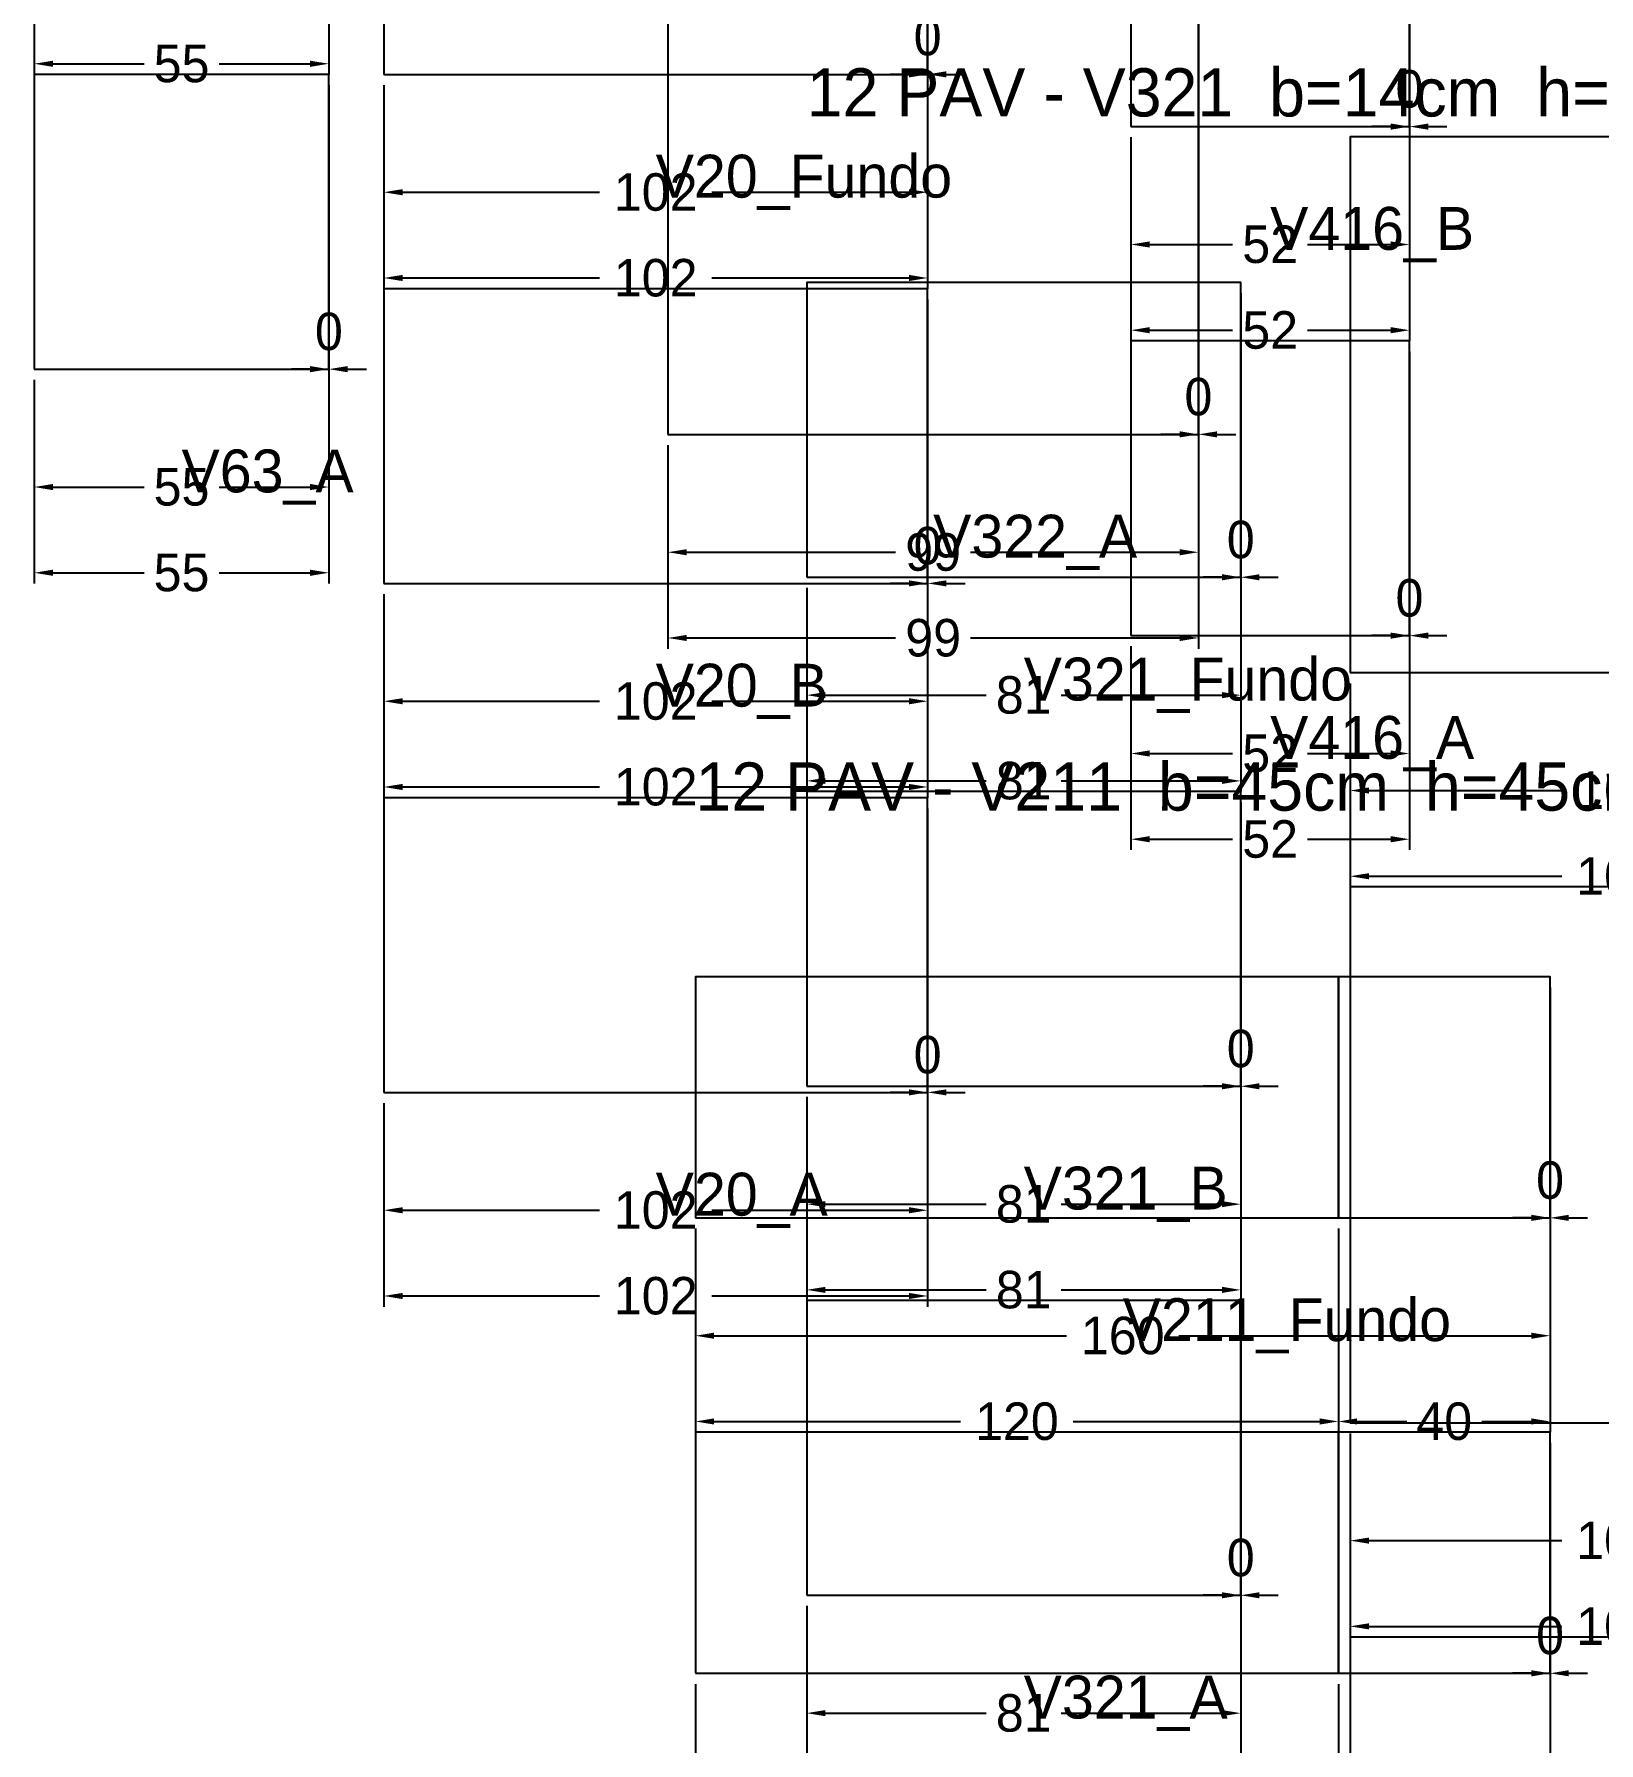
# Model space of a CAD drawing. Header units: metres. Extents: x 946 to 6411, y 1397 to 3666.
# Drawn here: x 3599.6 to 3891.6, y 1835.1 to 2154 of the extents above; entities that cross this region are included whole.
import ezdxf

# ---------------------------------------------------------------- set-up
doc = ezdxf.new("R2010")
doc.units = ezdxf.units.M
doc.layers.add('COTA', color=3, linetype='Continuous')
doc.dimstyles.new('COTA_VIG', dxfattribs={"dimtxt": 7, "dimasz": 3.5, "dimexe": 2, "dimexo": 2, "dimgap": 1.5, "dimtad": 1, "dimdec": 1, "dimcen": 2.5, "dimclrd": 3, "dimclre": 3, "dimclrt": 3, "dimazin": 3, "dimtfac": 1, "dimtmove": 0, "dimatfit": 3})

# ---------------------------------------------------------------- blocks, each defined once
blk = doc.blocks.new('_CLOSEDFILLED')
at = {"color": 0, "linetype": 'BYBLOCK'}
blk.add_solid([(-1, 0.164), (0, 0), (-1, -0.164)], dxfattribs=at)
blk = doc.blocks.new('*D223')
at = {"color": 3}
for p, q in [((3664.85, 1954.54), (3664.85, 1932.54)), ((3766.35, 1954.54), (3766.35, 1932.54)), ((3668.35, 1934.54), (3705.1, 1934.54)), ((3726.1, 1934.54), (3762.85, 1934.54))]:
    blk.add_line(p, q, dxfattribs=at)
at = {"layer": 'Defpoints'}
for p in [(3664.85, 1956.54), (3766.35, 1956.54), (3664.85, 1934.54)]:
    blk.add_point(p, dxfattribs=at)
at = {"layer": 'COTA', "color": 3, "xscale": 3.5, "yscale": 3.5, "rotation": 180}
blk.add_blockref('_CLOSEDFILLED', (3664.85, 1934.54), dxfattribs=at)
at = {"layer": 'COTA', "color": 3, "xscale": 3.5, "yscale": 3.5}
blk.add_blockref('_CLOSEDFILLED', (3766.35, 1934.54), dxfattribs=at)
at = {"layer": 'COTA', "color": 3, "insert": (3715.6, 1934.54), "char_height": 7, "attachment_point": 5}
blk.add_mtext('102', dxfattribs=at)
blk = doc.blocks.new('*D224')
at = {"color": 3}
for p, q in [((3664.85, 1954.54), (3664.85, 1916.54)), ((3766.35, 1954.54), (3766.35, 1916.54)), ((3668.35, 1918.54), (3705.1, 1918.54)), ((3726.1, 1918.54), (3762.85, 1918.54))]:
    blk.add_line(p, q, dxfattribs=at)
at = {"layer": 'Defpoints'}
for p in [(3664.85, 1956.54), (3766.35, 1956.54), (3664.85, 1918.54)]:
    blk.add_point(p, dxfattribs=at)
at = {"layer": 'COTA', "color": 3, "xscale": 3.5, "yscale": 3.5, "rotation": 180}
blk.add_blockref('_CLOSEDFILLED', (3664.85, 1918.54), dxfattribs=at)
at = {"layer": 'COTA', "color": 3, "xscale": 3.5, "yscale": 3.5}
blk.add_blockref('_CLOSEDFILLED', (3766.35, 1918.54), dxfattribs=at)
at = {"layer": 'COTA', "color": 3, "insert": (3715.6, 1918.54), "char_height": 7, "attachment_point": 5}
blk.add_mtext('102', dxfattribs=at)
blk = doc.blocks.new('*D226')
at = {"color": 3}
for p, q in [((3664.85, 2049.54), (3664.85, 2027.54)), ((3766.35, 2049.54), (3766.35, 2027.54)), ((3668.35, 2029.54), (3705.1, 2029.54)), ((3726.1, 2029.54), (3762.85, 2029.54))]:
    blk.add_line(p, q, dxfattribs=at)
at = {"layer": 'Defpoints'}
for p in [(3664.85, 2051.54), (3766.35, 2051.54), (3664.85, 2029.54)]:
    blk.add_point(p, dxfattribs=at)
at = {"layer": 'COTA', "color": 3, "xscale": 3.5, "yscale": 3.5, "rotation": 180}
blk.add_blockref('_CLOSEDFILLED', (3664.85, 2029.54), dxfattribs=at)
at = {"layer": 'COTA', "color": 3, "xscale": 3.5, "yscale": 3.5}
blk.add_blockref('_CLOSEDFILLED', (3766.35, 2029.54), dxfattribs=at)
at = {"layer": 'COTA', "color": 3, "insert": (3715.6, 2029.54), "char_height": 7, "attachment_point": 5}
blk.add_mtext('102', dxfattribs=at)
blk = doc.blocks.new('*D227')
at = {"color": 3}
for p, q in [((3664.85, 2049.54), (3664.85, 2011.54)), ((3766.35, 2049.54), (3766.35, 2011.54)), ((3668.35, 2013.54), (3705.1, 2013.54)), ((3726.1, 2013.54), (3762.85, 2013.54))]:
    blk.add_line(p, q, dxfattribs=at)
at = {"layer": 'Defpoints'}
for p in [(3664.85, 2051.54), (3766.35, 2051.54), (3664.85, 2013.54)]:
    blk.add_point(p, dxfattribs=at)
at = {"layer": 'COTA', "color": 3, "xscale": 3.5, "yscale": 3.5, "rotation": 180}
blk.add_blockref('_CLOSEDFILLED', (3664.85, 2013.54), dxfattribs=at)
at = {"layer": 'COTA', "color": 3, "xscale": 3.5, "yscale": 3.5}
blk.add_blockref('_CLOSEDFILLED', (3766.35, 2013.54), dxfattribs=at)
at = {"layer": 'COTA', "color": 3, "insert": (3715.6, 2013.54), "char_height": 7, "attachment_point": 5}
blk.add_mtext('102', dxfattribs=at)
blk = doc.blocks.new('*D229')
at = {"color": 3}
for p, q in [((3664.85, 2144.54), (3664.85, 2122.54)), ((3766.35, 2144.54), (3766.35, 2122.54)), ((3668.35, 2124.54), (3705.1, 2124.54)), ((3726.1, 2124.54), (3762.85, 2124.54))]:
    blk.add_line(p, q, dxfattribs=at)
at = {"layer": 'Defpoints'}
for p in [(3664.85, 2146.54), (3766.35, 2146.54), (3664.85, 2124.54)]:
    blk.add_point(p, dxfattribs=at)
at = {"layer": 'COTA', "color": 3, "xscale": 3.5, "yscale": 3.5, "rotation": 180}
blk.add_blockref('_CLOSEDFILLED', (3664.85, 2124.54), dxfattribs=at)
at = {"layer": 'COTA', "color": 3, "xscale": 3.5, "yscale": 3.5}
blk.add_blockref('_CLOSEDFILLED', (3766.35, 2124.54), dxfattribs=at)
at = {"layer": 'COTA', "color": 3, "insert": (3715.6, 2124.54), "char_height": 7, "attachment_point": 5}
blk.add_mtext('102', dxfattribs=at)
blk = doc.blocks.new('*D230')
at = {"color": 3}
for p, q in [((3664.85, 2144.54), (3664.85, 2106.54)), ((3766.35, 2144.54), (3766.35, 2106.54)), ((3668.35, 2108.54), (3705.1, 2108.54)), ((3726.1, 2108.54), (3762.85, 2108.54))]:
    blk.add_line(p, q, dxfattribs=at)
at = {"layer": 'Defpoints'}
for p in [(3664.85, 2146.54), (3766.35, 2146.54), (3664.85, 2108.54)]:
    blk.add_point(p, dxfattribs=at)
at = {"layer": 'COTA', "color": 3, "xscale": 3.5, "yscale": 3.5, "rotation": 180}
blk.add_blockref('_CLOSEDFILLED', (3664.85, 2108.54), dxfattribs=at)
at = {"layer": 'COTA', "color": 3, "xscale": 3.5, "yscale": 3.5}
blk.add_blockref('_CLOSEDFILLED', (3766.35, 2108.54), dxfattribs=at)
at = {"layer": 'COTA', "color": 3, "insert": (3715.6, 2108.54), "char_height": 7, "attachment_point": 5}
blk.add_mtext('102', dxfattribs=at)
blk = doc.blocks.new('*D535')
at = {"color": 3}
for p, q in [((3599.61, 2089.52), (3599.61, 2067.52)), ((3654.61, 2089.52), (3654.61, 2067.52)), ((3603.11, 2069.52), (3620.11, 2069.52)), ((3634.11, 2069.52), (3651.11, 2069.52))]:
    blk.add_line(p, q, dxfattribs=at)
at = {"layer": 'Defpoints'}
for p in [(3599.61, 2091.52), (3654.61, 2091.52), (3599.61, 2069.52)]:
    blk.add_point(p, dxfattribs=at)
at = {"layer": 'COTA', "color": 3, "xscale": 3.5, "yscale": 3.5, "rotation": 180}
blk.add_blockref('_CLOSEDFILLED', (3599.61, 2069.52), dxfattribs=at)
at = {"layer": 'COTA', "color": 3, "xscale": 3.5, "yscale": 3.5}
blk.add_blockref('_CLOSEDFILLED', (3654.61, 2069.52), dxfattribs=at)
at = {"layer": 'COTA', "color": 3, "insert": (3627.11, 2069.52), "char_height": 7, "attachment_point": 5}
blk.add_mtext('55', dxfattribs=at)
blk = doc.blocks.new('*D536')
at = {"color": 3}
for p, q in [((3599.61, 2089.52), (3599.61, 2051.52)), ((3654.61, 2089.52), (3654.61, 2051.52)), ((3603.11, 2053.52), (3620.11, 2053.52)), ((3634.11, 2053.52), (3651.11, 2053.52))]:
    blk.add_line(p, q, dxfattribs=at)
at = {"layer": 'Defpoints'}
for p in [(3599.61, 2091.52), (3654.61, 2091.52), (3599.61, 2053.52)]:
    blk.add_point(p, dxfattribs=at)
at = {"layer": 'COTA', "color": 3, "xscale": 3.5, "yscale": 3.5, "rotation": 180}
blk.add_blockref('_CLOSEDFILLED', (3599.61, 2053.52), dxfattribs=at)
at = {"layer": 'COTA', "color": 3, "xscale": 3.5, "yscale": 3.5}
blk.add_blockref('_CLOSEDFILLED', (3654.61, 2053.52), dxfattribs=at)
at = {"layer": 'COTA', "color": 3, "insert": (3627.11, 2053.52), "char_height": 7, "attachment_point": 5}
blk.add_mtext('55', dxfattribs=at)
blk = doc.blocks.new('*D539')
at = {"color": 3}
for p, q in [((3599.61, 2184.52), (3599.61, 2146.52)), ((3654.61, 2184.52), (3654.61, 2146.52)), ((3603.11, 2148.52), (3620.11, 2148.52)), ((3634.11, 2148.52), (3651.11, 2148.52))]:
    blk.add_line(p, q, dxfattribs=at)
at = {"layer": 'Defpoints'}
for p in [(3599.61, 2186.52), (3654.61, 2186.52), (3599.61, 2148.52)]:
    blk.add_point(p, dxfattribs=at)
at = {"layer": 'COTA', "color": 3, "xscale": 3.5, "yscale": 3.5, "rotation": 180}
blk.add_blockref('_CLOSEDFILLED', (3599.61, 2148.52), dxfattribs=at)
at = {"layer": 'COTA', "color": 3, "xscale": 3.5, "yscale": 3.5}
blk.add_blockref('_CLOSEDFILLED', (3654.61, 2148.52), dxfattribs=at)
at = {"layer": 'COTA', "color": 3, "insert": (3627.11, 2148.52), "char_height": 7, "attachment_point": 5}
blk.add_mtext('55', dxfattribs=at)
blk = doc.blocks.new('*D917')
at = {"color": 3}
for p, q in [((3723.01, 1846.12), (3723.01, 1824.12)), ((3882.51, 1846.12), (3882.51, 1824.12)), ((3726.51, 1826.12), (3792.26, 1826.12)), ((3813.26, 1826.12), (3879.01, 1826.12))]:
    blk.add_line(p, q, dxfattribs=at)
at = {"layer": 'Defpoints'}
for p in [(3723.01, 1848.12), (3882.51, 1848.12), (3723.01, 1826.12)]:
    blk.add_point(p, dxfattribs=at)
at = {"layer": 'COTA', "color": 3, "xscale": 3.5, "yscale": 3.5, "rotation": 180}
blk.add_blockref('_CLOSEDFILLED', (3723.01, 1826.12), dxfattribs=at)
at = {"layer": 'COTA', "color": 3, "xscale": 3.5, "yscale": 3.5}
blk.add_blockref('_CLOSEDFILLED', (3882.51, 1826.12), dxfattribs=at)
at = {"layer": 'COTA', "color": 3, "insert": (3802.76, 1826.12), "char_height": 7, "attachment_point": 5}
blk.add_mtext('160', dxfattribs=at)
blk = doc.blocks.new('*D918')
at = {"color": 3}
for p, q in [((3723.01, 1846.12), (3723.01, 1808.12)), ((3843.01, 1846.12), (3843.01, 1808.12)), ((3726.51, 1810.12), (3772.51, 1810.12)), ((3793.51, 1810.12), (3839.51, 1810.12))]:
    blk.add_line(p, q, dxfattribs=at)
at = {"layer": 'Defpoints'}
for p in [(3723.01, 1848.12), (3843.01, 1848.12), (3723.01, 1810.12)]:
    blk.add_point(p, dxfattribs=at)
at = {"layer": 'COTA', "color": 3, "xscale": 3.5, "yscale": 3.5, "rotation": 180}
blk.add_blockref('_CLOSEDFILLED', (3723.01, 1810.12), dxfattribs=at)
at = {"layer": 'COTA', "color": 3, "xscale": 3.5, "yscale": 3.5}
blk.add_blockref('_CLOSEDFILLED', (3843.01, 1810.12), dxfattribs=at)
at = {"layer": 'COTA', "color": 3, "insert": (3783.01, 1810.12), "char_height": 7, "attachment_point": 5}
blk.add_mtext('120', dxfattribs=at)
blk = doc.blocks.new('*D919')
at = {"color": 3}
for p, q in [((3843.01, 1846.12), (3843.01, 1808.12)), ((3882.51, 1846.12), (3882.51, 1808.12)), ((3846.51, 1810.12), (3855.76, 1810.12)), ((3869.76, 1810.12), (3879.01, 1810.12))]:
    blk.add_line(p, q, dxfattribs=at)
at = {"layer": 'Defpoints'}
for p in [(3843.01, 1848.12), (3882.51, 1848.12), (3843.01, 1810.12)]:
    blk.add_point(p, dxfattribs=at)
at = {"layer": 'COTA', "color": 3, "xscale": 3.5, "yscale": 3.5, "rotation": 180}
blk.add_blockref('_CLOSEDFILLED', (3843.01, 1810.12), dxfattribs=at)
at = {"layer": 'COTA', "color": 3, "xscale": 3.5, "yscale": 3.5}
blk.add_blockref('_CLOSEDFILLED', (3882.51, 1810.12), dxfattribs=at)
at = {"layer": 'COTA', "color": 3, "insert": (3862.76, 1810.12), "char_height": 7, "attachment_point": 5}
blk.add_mtext('40', dxfattribs=at)
blk = doc.blocks.new('*D921')
at = {"color": 3}
for p, q in [((3723.01, 1931.12), (3723.01, 1909.12)), ((3882.51, 1931.12), (3882.51, 1909.12)), ((3726.51, 1911.12), (3792.26, 1911.12)), ((3813.26, 1911.12), (3879.01, 1911.12))]:
    blk.add_line(p, q, dxfattribs=at)
at = {"layer": 'Defpoints'}
for p in [(3723.01, 1933.12), (3882.51, 1933.12), (3723.01, 1911.12)]:
    blk.add_point(p, dxfattribs=at)
at = {"layer": 'COTA', "color": 3, "xscale": 3.5, "yscale": 3.5, "rotation": 180}
blk.add_blockref('_CLOSEDFILLED', (3723.01, 1911.12), dxfattribs=at)
at = {"layer": 'COTA', "color": 3, "xscale": 3.5, "yscale": 3.5}
blk.add_blockref('_CLOSEDFILLED', (3882.51, 1911.12), dxfattribs=at)
at = {"layer": 'COTA', "color": 3, "insert": (3802.76, 1911.12), "char_height": 7, "attachment_point": 5}
blk.add_mtext('160', dxfattribs=at)
blk = doc.blocks.new('*D922')
at = {"color": 3}
for p, q in [((3723.01, 1931.12), (3723.01, 1893.12)), ((3843.01, 1931.12), (3843.01, 1893.12)), ((3726.51, 1895.12), (3772.51, 1895.12)), ((3793.51, 1895.12), (3839.51, 1895.12))]:
    blk.add_line(p, q, dxfattribs=at)
at = {"layer": 'Defpoints'}
for p in [(3723.01, 1933.12), (3843.01, 1933.12), (3723.01, 1895.12)]:
    blk.add_point(p, dxfattribs=at)
at = {"layer": 'COTA', "color": 3, "xscale": 3.5, "yscale": 3.5, "rotation": 180}
blk.add_blockref('_CLOSEDFILLED', (3723.01, 1895.12), dxfattribs=at)
at = {"layer": 'COTA', "color": 3, "xscale": 3.5, "yscale": 3.5}
blk.add_blockref('_CLOSEDFILLED', (3843.01, 1895.12), dxfattribs=at)
at = {"layer": 'COTA', "color": 3, "insert": (3783.01, 1895.12), "char_height": 7, "attachment_point": 5}
blk.add_mtext('120', dxfattribs=at)
blk = doc.blocks.new('*D923')
at = {"color": 3}
for p, q in [((3843.01, 1931.12), (3843.01, 1893.12)), ((3882.51, 1931.12), (3882.51, 1893.12)), ((3846.51, 1895.12), (3855.76, 1895.12)), ((3869.76, 1895.12), (3879.01, 1895.12))]:
    blk.add_line(p, q, dxfattribs=at)
at = {"layer": 'Defpoints'}
for p in [(3843.01, 1933.12), (3882.51, 1933.12), (3843.01, 1895.12)]:
    blk.add_point(p, dxfattribs=at)
at = {"layer": 'COTA', "color": 3, "xscale": 3.5, "yscale": 3.5, "rotation": 180}
blk.add_blockref('_CLOSEDFILLED', (3843.01, 1895.12), dxfattribs=at)
at = {"layer": 'COTA', "color": 3, "xscale": 3.5, "yscale": 3.5}
blk.add_blockref('_CLOSEDFILLED', (3882.51, 1895.12), dxfattribs=at)
at = {"layer": 'COTA', "color": 3, "insert": (3862.76, 1895.12), "char_height": 7, "attachment_point": 5}
blk.add_mtext('40', dxfattribs=at)
blk = doc.blocks.new('*D1423')
at = {"color": 3}
for p, q in [((3845.2, 1892.88), (3845.2, 1870.88)), ((3945.2, 1892.88), (3945.2, 1870.88)), ((3848.7, 1872.88), (3884.7, 1872.88)), ((3905.7, 1872.88), (3941.7, 1872.88))]:
    blk.add_line(p, q, dxfattribs=at)
at = {"layer": 'Defpoints'}
for p in [(3845.2, 1894.88), (3945.2, 1894.88), (3845.2, 1872.88)]:
    blk.add_point(p, dxfattribs=at)
at = {"layer": 'COTA', "color": 3, "xscale": 3.5, "yscale": 3.5, "rotation": 180}
blk.add_blockref('_CLOSEDFILLED', (3845.2, 1872.88), dxfattribs=at)
at = {"layer": 'COTA', "color": 3, "xscale": 3.5, "yscale": 3.5}
blk.add_blockref('_CLOSEDFILLED', (3945.2, 1872.88), dxfattribs=at)
at = {"layer": 'COTA', "color": 3, "insert": (3895.2, 1872.88), "char_height": 7, "attachment_point": 5}
blk.add_mtext('100', dxfattribs=at)
blk = doc.blocks.new('*D1424')
at = {"color": 3}
for p, q in [((3845.2, 1892.88), (3845.2, 1854.88)), ((3945.2, 1892.88), (3945.2, 1854.88)), ((3848.7, 1856.88), (3884.7, 1856.88)), ((3905.7, 1856.88), (3941.7, 1856.88))]:
    blk.add_line(p, q, dxfattribs=at)
at = {"layer": 'Defpoints'}
for p in [(3845.2, 1894.88), (3945.2, 1894.88), (3845.2, 1856.88)]:
    blk.add_point(p, dxfattribs=at)
at = {"layer": 'COTA', "color": 3, "xscale": 3.5, "yscale": 3.5, "rotation": 180}
blk.add_blockref('_CLOSEDFILLED', (3845.2, 1856.88), dxfattribs=at)
at = {"layer": 'COTA', "color": 3, "xscale": 3.5, "yscale": 3.5}
blk.add_blockref('_CLOSEDFILLED', (3945.2, 1856.88), dxfattribs=at)
at = {"layer": 'COTA', "color": 3, "insert": (3895.2, 1856.88), "char_height": 7, "attachment_point": 5}
blk.add_mtext('100', dxfattribs=at)
blk = doc.blocks.new('*D1426')
at = {"color": 3}
for p, q in [((3845.2, 2032.88), (3845.2, 2010.88)), ((3945.2, 2032.88), (3945.2, 2010.88)), ((3848.7, 2012.88), (3884.7, 2012.88)), ((3905.7, 2012.88), (3941.7, 2012.88))]:
    blk.add_line(p, q, dxfattribs=at)
at = {"layer": 'Defpoints'}
for p in [(3845.2, 2034.88), (3945.2, 2034.88), (3845.2, 2012.88)]:
    blk.add_point(p, dxfattribs=at)
at = {"layer": 'COTA', "color": 3, "xscale": 3.5, "yscale": 3.5, "rotation": 180}
blk.add_blockref('_CLOSEDFILLED', (3845.2, 2012.88), dxfattribs=at)
at = {"layer": 'COTA', "color": 3, "xscale": 3.5, "yscale": 3.5}
blk.add_blockref('_CLOSEDFILLED', (3945.2, 2012.88), dxfattribs=at)
at = {"layer": 'COTA', "color": 3, "insert": (3895.2, 2012.88), "char_height": 7, "attachment_point": 5}
blk.add_mtext('100', dxfattribs=at)
blk = doc.blocks.new('*D1427')
at = {"color": 3}
for p, q in [((3845.2, 2032.88), (3845.2, 1994.88)), ((3945.2, 2032.88), (3945.2, 1994.88)), ((3848.7, 1996.88), (3884.7, 1996.88)), ((3905.7, 1996.88), (3941.7, 1996.88))]:
    blk.add_line(p, q, dxfattribs=at)
at = {"layer": 'Defpoints'}
for p in [(3845.2, 2034.88), (3945.2, 2034.88), (3845.2, 1996.88)]:
    blk.add_point(p, dxfattribs=at)
at = {"layer": 'COTA', "color": 3, "xscale": 3.5, "yscale": 3.5, "rotation": 180}
blk.add_blockref('_CLOSEDFILLED', (3845.2, 1996.88), dxfattribs=at)
at = {"layer": 'COTA', "color": 3, "xscale": 3.5, "yscale": 3.5}
blk.add_blockref('_CLOSEDFILLED', (3945.2, 1996.88), dxfattribs=at)
at = {"layer": 'COTA', "color": 3, "insert": (3895.2, 1996.88), "char_height": 7, "attachment_point": 5}
blk.add_mtext('100', dxfattribs=at)
blk = doc.blocks.new('*D1558')
at = {"color": 3}
for p, q in [((3743.78, 1860.68), (3743.78, 1838.68)), ((3824.78, 1860.68), (3824.78, 1838.68)), ((3747.28, 1840.68), (3777.28, 1840.68)), ((3791.28, 1840.68), (3821.28, 1840.68))]:
    blk.add_line(p, q, dxfattribs=at)
at = {"layer": 'Defpoints'}
for p in [(3743.78, 1862.68), (3824.78, 1862.68), (3743.78, 1840.68)]:
    blk.add_point(p, dxfattribs=at)
at = {"layer": 'COTA', "color": 3, "xscale": 3.5, "yscale": 3.5, "rotation": 180}
blk.add_blockref('_CLOSEDFILLED', (3743.78, 1840.68), dxfattribs=at)
at = {"layer": 'COTA', "color": 3, "xscale": 3.5, "yscale": 3.5}
blk.add_blockref('_CLOSEDFILLED', (3824.78, 1840.68), dxfattribs=at)
at = {"layer": 'COTA', "color": 3, "insert": (3784.28, 1840.68), "char_height": 7, "attachment_point": 5}
blk.add_mtext('81', dxfattribs=at)
blk = doc.blocks.new('*D1559')
at = {"color": 3}
for p, q in [((3743.78, 1860.68), (3743.78, 1822.68)), ((3824.78, 1860.68), (3824.78, 1822.68)), ((3747.28, 1824.68), (3777.28, 1824.68)), ((3791.28, 1824.68), (3821.28, 1824.68))]:
    blk.add_line(p, q, dxfattribs=at)
at = {"layer": 'Defpoints'}
for p in [(3743.78, 1862.68), (3824.78, 1862.68), (3743.78, 1824.68)]:
    blk.add_point(p, dxfattribs=at)
at = {"layer": 'COTA', "color": 3, "xscale": 3.5, "yscale": 3.5, "rotation": 180}
blk.add_blockref('_CLOSEDFILLED', (3743.78, 1824.68), dxfattribs=at)
at = {"layer": 'COTA', "color": 3, "xscale": 3.5, "yscale": 3.5}
blk.add_blockref('_CLOSEDFILLED', (3824.78, 1824.68), dxfattribs=at)
at = {"layer": 'COTA', "color": 3, "insert": (3784.28, 1824.68), "char_height": 7, "attachment_point": 5}
blk.add_mtext('81', dxfattribs=at)
blk = doc.blocks.new('*D1561')
at = {"color": 3}
for p, q in [((3743.78, 1955.68), (3743.78, 1933.68)), ((3824.78, 1955.68), (3824.78, 1933.68)), ((3747.28, 1935.68), (3777.28, 1935.68)), ((3791.28, 1935.68), (3821.28, 1935.68))]:
    blk.add_line(p, q, dxfattribs=at)
at = {"layer": 'Defpoints'}
for p in [(3743.78, 1957.68), (3824.78, 1957.68), (3743.78, 1935.68)]:
    blk.add_point(p, dxfattribs=at)
at = {"layer": 'COTA', "color": 3, "xscale": 3.5, "yscale": 3.5, "rotation": 180}
blk.add_blockref('_CLOSEDFILLED', (3743.78, 1935.68), dxfattribs=at)
at = {"layer": 'COTA', "color": 3, "xscale": 3.5, "yscale": 3.5}
blk.add_blockref('_CLOSEDFILLED', (3824.78, 1935.68), dxfattribs=at)
at = {"layer": 'COTA', "color": 3, "insert": (3784.28, 1935.68), "char_height": 7, "attachment_point": 5}
blk.add_mtext('81', dxfattribs=at)
blk = doc.blocks.new('*D1562')
at = {"color": 3}
for p, q in [((3743.78, 1955.68), (3743.78, 1917.68)), ((3824.78, 1955.68), (3824.78, 1917.68)), ((3747.28, 1919.68), (3777.28, 1919.68)), ((3791.28, 1919.68), (3821.28, 1919.68))]:
    blk.add_line(p, q, dxfattribs=at)
at = {"layer": 'Defpoints'}
for p in [(3743.78, 1957.68), (3824.78, 1957.68), (3743.78, 1919.68)]:
    blk.add_point(p, dxfattribs=at)
at = {"layer": 'COTA', "color": 3, "xscale": 3.5, "yscale": 3.5, "rotation": 180}
blk.add_blockref('_CLOSEDFILLED', (3743.78, 1919.68), dxfattribs=at)
at = {"layer": 'COTA', "color": 3, "xscale": 3.5, "yscale": 3.5}
blk.add_blockref('_CLOSEDFILLED', (3824.78, 1919.68), dxfattribs=at)
at = {"layer": 'COTA', "color": 3, "insert": (3784.28, 1919.68), "char_height": 7, "attachment_point": 5}
blk.add_mtext('81', dxfattribs=at)
blk = doc.blocks.new('*D1564')
at = {"color": 3}
for p, q in [((3743.78, 2050.68), (3743.78, 2028.68)), ((3824.78, 2050.68), (3824.78, 2028.68)), ((3747.28, 2030.68), (3777.28, 2030.68)), ((3791.28, 2030.68), (3821.28, 2030.68))]:
    blk.add_line(p, q, dxfattribs=at)
at = {"layer": 'Defpoints'}
for p in [(3743.78, 2052.68), (3824.78, 2052.68), (3743.78, 2030.68)]:
    blk.add_point(p, dxfattribs=at)
at = {"layer": 'COTA', "color": 3, "xscale": 3.5, "yscale": 3.5, "rotation": 180}
blk.add_blockref('_CLOSEDFILLED', (3743.78, 2030.68), dxfattribs=at)
at = {"layer": 'COTA', "color": 3, "xscale": 3.5, "yscale": 3.5}
blk.add_blockref('_CLOSEDFILLED', (3824.78, 2030.68), dxfattribs=at)
at = {"layer": 'COTA', "color": 3, "insert": (3784.28, 2030.68), "char_height": 7, "attachment_point": 5}
blk.add_mtext('81', dxfattribs=at)
blk = doc.blocks.new('*D1565')
at = {"color": 3}
for p, q in [((3743.78, 2050.68), (3743.78, 2012.68)), ((3824.78, 2050.68), (3824.78, 2012.68)), ((3747.28, 2014.68), (3777.28, 2014.68)), ((3791.28, 2014.68), (3821.28, 2014.68))]:
    blk.add_line(p, q, dxfattribs=at)
at = {"layer": 'Defpoints'}
for p in [(3743.78, 2052.68), (3824.78, 2052.68), (3743.78, 2014.68)]:
    blk.add_point(p, dxfattribs=at)
at = {"layer": 'COTA', "color": 3, "xscale": 3.5, "yscale": 3.5, "rotation": 180}
blk.add_blockref('_CLOSEDFILLED', (3743.78, 2014.68), dxfattribs=at)
at = {"layer": 'COTA', "color": 3, "xscale": 3.5, "yscale": 3.5}
blk.add_blockref('_CLOSEDFILLED', (3824.78, 2014.68), dxfattribs=at)
at = {"layer": 'COTA', "color": 3, "insert": (3784.28, 2014.68), "char_height": 7, "attachment_point": 5}
blk.add_mtext('81', dxfattribs=at)
blk = doc.blocks.new('*D1567')
at = {"color": 3}
for p, q in [((3717.88, 2077.35), (3717.88, 2055.35)), ((3816.88, 2077.35), (3816.88, 2055.35)), ((3721.38, 2057.35), (3760.38, 2057.35)), ((3774.38, 2057.35), (3813.38, 2057.35))]:
    blk.add_line(p, q, dxfattribs=at)
at = {"layer": 'Defpoints'}
for p in [(3717.88, 2079.35), (3816.88, 2079.35), (3717.88, 2057.35)]:
    blk.add_point(p, dxfattribs=at)
at = {"layer": 'COTA', "color": 3, "xscale": 3.5, "yscale": 3.5, "rotation": 180}
blk.add_blockref('_CLOSEDFILLED', (3717.88, 2057.35), dxfattribs=at)
at = {"layer": 'COTA', "color": 3, "xscale": 3.5, "yscale": 3.5}
blk.add_blockref('_CLOSEDFILLED', (3816.88, 2057.35), dxfattribs=at)
at = {"layer": 'COTA', "color": 3, "insert": (3767.38, 2057.35), "char_height": 7, "attachment_point": 5}
blk.add_mtext('99', dxfattribs=at)
blk = doc.blocks.new('*D1568')
at = {"color": 3}
for p, q in [((3717.88, 2077.35), (3717.88, 2039.35)), ((3816.88, 2077.35), (3816.88, 2039.35)), ((3721.38, 2041.35), (3760.38, 2041.35)), ((3774.38, 2041.35), (3813.38, 2041.35))]:
    blk.add_line(p, q, dxfattribs=at)
at = {"layer": 'Defpoints'}
for p in [(3717.88, 2079.35), (3816.88, 2079.35), (3717.88, 2041.35)]:
    blk.add_point(p, dxfattribs=at)
at = {"layer": 'COTA', "color": 3, "xscale": 3.5, "yscale": 3.5, "rotation": 180}
blk.add_blockref('_CLOSEDFILLED', (3717.88, 2041.35), dxfattribs=at)
at = {"layer": 'COTA', "color": 3, "xscale": 3.5, "yscale": 3.5}
blk.add_blockref('_CLOSEDFILLED', (3816.88, 2041.35), dxfattribs=at)
at = {"layer": 'COTA', "color": 3, "insert": (3767.38, 2041.35), "char_height": 7, "attachment_point": 5}
blk.add_mtext('99', dxfattribs=at)
blk = doc.blocks.new('*D1969')
at = {"color": 3}
for p, q in [((3804.27, 2039.79), (3804.27, 2017.79)), ((3856.27, 2039.79), (3856.27, 2017.79)), ((3807.77, 2019.79), (3823.27, 2019.79)), ((3837.27, 2019.79), (3852.77, 2019.79))]:
    blk.add_line(p, q, dxfattribs=at)
at = {"layer": 'Defpoints'}
for p in [(3804.27, 2041.79), (3856.27, 2041.79), (3804.27, 2019.79)]:
    blk.add_point(p, dxfattribs=at)
at = {"layer": 'COTA', "color": 3, "xscale": 3.5, "yscale": 3.5, "rotation": 180}
blk.add_blockref('_CLOSEDFILLED', (3804.27, 2019.79), dxfattribs=at)
at = {"layer": 'COTA', "color": 3, "xscale": 3.5, "yscale": 3.5}
blk.add_blockref('_CLOSEDFILLED', (3856.27, 2019.79), dxfattribs=at)
at = {"layer": 'COTA', "color": 3, "insert": (3830.27, 2019.79), "char_height": 7, "attachment_point": 5}
blk.add_mtext('52', dxfattribs=at)
blk = doc.blocks.new('*D1970')
at = {"color": 3}
for p, q in [((3804.27, 2039.79), (3804.27, 2001.79)), ((3856.27, 2039.79), (3856.27, 2001.79)), ((3807.77, 2003.79), (3823.27, 2003.79)), ((3837.27, 2003.79), (3852.77, 2003.79))]:
    blk.add_line(p, q, dxfattribs=at)
at = {"layer": 'Defpoints'}
for p in [(3804.27, 2041.79), (3856.27, 2041.79), (3804.27, 2003.79)]:
    blk.add_point(p, dxfattribs=at)
at = {"layer": 'COTA', "color": 3, "xscale": 3.5, "yscale": 3.5, "rotation": 180}
blk.add_blockref('_CLOSEDFILLED', (3804.27, 2003.79), dxfattribs=at)
at = {"layer": 'COTA', "color": 3, "xscale": 3.5, "yscale": 3.5}
blk.add_blockref('_CLOSEDFILLED', (3856.27, 2003.79), dxfattribs=at)
at = {"layer": 'COTA', "color": 3, "insert": (3830.27, 2003.79), "char_height": 7, "attachment_point": 5}
blk.add_mtext('52', dxfattribs=at)
blk = doc.blocks.new('*D1972')
at = {"color": 3}
for p, q in [((3804.27, 2134.79), (3804.27, 2112.79)), ((3856.27, 2134.79), (3856.27, 2112.79)), ((3807.77, 2114.79), (3823.27, 2114.79)), ((3837.27, 2114.79), (3852.77, 2114.79))]:
    blk.add_line(p, q, dxfattribs=at)
at = {"layer": 'Defpoints'}
for p in [(3804.27, 2136.79), (3856.27, 2136.79), (3804.27, 2114.79)]:
    blk.add_point(p, dxfattribs=at)
at = {"layer": 'COTA', "color": 3, "xscale": 3.5, "yscale": 3.5, "rotation": 180}
blk.add_blockref('_CLOSEDFILLED', (3804.27, 2114.79), dxfattribs=at)
at = {"layer": 'COTA', "color": 3, "xscale": 3.5, "yscale": 3.5}
blk.add_blockref('_CLOSEDFILLED', (3856.27, 2114.79), dxfattribs=at)
at = {"layer": 'COTA', "color": 3, "insert": (3830.27, 2114.79), "char_height": 7, "attachment_point": 5}
blk.add_mtext('52', dxfattribs=at)
blk = doc.blocks.new('*D1973')
at = {"color": 3}
for p, q in [((3804.27, 2134.79), (3804.27, 2096.79)), ((3856.27, 2134.79), (3856.27, 2096.79)), ((3807.77, 2098.79), (3823.27, 2098.79)), ((3837.27, 2098.79), (3852.77, 2098.79))]:
    blk.add_line(p, q, dxfattribs=at)
at = {"layer": 'Defpoints'}
for p in [(3804.27, 2136.79), (3856.27, 2136.79), (3804.27, 2098.79)]:
    blk.add_point(p, dxfattribs=at)
at = {"layer": 'COTA', "color": 3, "xscale": 3.5, "yscale": 3.5, "rotation": 180}
blk.add_blockref('_CLOSEDFILLED', (3804.27, 2098.79), dxfattribs=at)
at = {"layer": 'COTA', "color": 3, "xscale": 3.5, "yscale": 3.5}
blk.add_blockref('_CLOSEDFILLED', (3856.27, 2098.79), dxfattribs=at)
at = {"layer": 'COTA', "color": 3, "insert": (3830.27, 2098.79), "char_height": 7, "attachment_point": 5}
blk.add_mtext('52', dxfattribs=at)

msp = doc.modelspace()

# ---------------------------------------------------------------- linework, layer by layer
at = {"layer": 'Paineis'}
for points in [[(3664.85, 2146.54), (3766.35, 2146.54), (3766.35, 2201.54), (3664.85, 2201.54)], [(3717.88, 2079.35), (3816.88, 2079.35), (3816.88, 2199.35), (3717.88, 2199.35)], [(3804.27, 2136.79), (3856.27, 2136.79), (3856.27, 2191.79), (3804.27, 2191.79)], [(3599.61, 2091.52), (3654.61, 2091.52), (3654.61, 2146.52), (3599.61, 2146.52)], [(3845.2, 2034.88), (3945.2, 2034.88), (3945.2, 2134.88), (3845.2, 2134.88)], [(3664.85, 2051.54), (3766.35, 2051.54), (3766.35, 2106.54), (3664.85, 2106.54)], [(3743.78, 2052.68), (3824.78, 2052.68), (3824.78, 2107.68), (3743.78, 2107.68)], [(3804.27, 2041.79), (3856.27, 2041.79), (3856.27, 2096.79), (3804.27, 2096.79)], [(3743.78, 1957.68), (3824.78, 1957.68), (3824.78, 2012.68), (3743.78, 2012.68)], [(3664.85, 1956.54), (3766.35, 1956.54), (3766.35, 2011.54), (3664.85, 2011.54)], [(3845.2, 1894.88), (3945.2, 1894.88), (3945.2, 1994.88), (3845.2, 1994.88)], [(3723.01, 1933.12), (3843.01, 1933.12), (3843.01, 1978.12), (3723.01, 1978.12)], [(3843.01, 1933.12), (3882.51, 1933.12), (3882.51, 1978.12), (3843.01, 1978.12)], [(3743.78, 1862.68), (3824.78, 1862.68), (3824.78, 1917.68), (3743.78, 1917.68)], [(3723.01, 1848.12), (3843.01, 1848.12), (3843.01, 1893.12), (3723.01, 1893.12)], [(3843.01, 1848.12), (3882.51, 1848.12), (3882.51, 1893.12), (3843.01, 1893.12)], [(3845.2, 1754.88), (3945.2, 1754.88), (3945.2, 1854.88), (3845.2, 1854.88)]]:
    msp.add_lwpolyline(points, close=True, dxfattribs=at)

# ---------------------------------------------------------------- texts
at = {"layer": 'NOMENCLATURA', "char_height": 9, "attachment_point": 1}
for s, insert in [('12 PAV - V321  b=14cm  h=55cm  L=81cm', (3743.78, 2147.68)), ('12 PAV - V211  b=45cm  h=45cm  L=160cm', (3723.01, 2018.12))]:
    msp.add_mtext(s, dxfattribs=dict(at, insert=insert))
at = {"layer": 'Texto Secao', "char_height": 8, "attachment_point": 1}
for s, insert in [('V20_Fundo', (3715.6, 2131.54)), ('V416_B', (3830.27, 2121.79)), ('V63_A', (3627.11, 2076.52)), ('V322_A', (3767.38, 2064.35)), ('V321_Fundo', (3784.28, 2037.68)), ('V20_B', (3715.6, 2036.54)), ('V416_A', (3830.27, 2026.79)), ('V321_B', (3784.28, 1942.68)), ('V20_A', (3715.6, 1941.54)), ('V211_Fundo', (3802.76, 1918.12)), ('V321_A', (3784.28, 1847.68))]:
    msp.add_mtext(s, dxfattribs=dict(at, insert=insert))

# ---------------------------------------------------------------- dimensions: what is measured, and where the dimension line sits
at = {"layer": 'COTA'}
for base, p1, p2 in [((3766.35, 2146.54), (3766.35, 2146.54), (3766.35, 2201.54)), ((3816.88, 2079.35), (3816.88, 2079.35), (3816.88, 2199.35)), ((3856.27, 2136.79), (3856.27, 2136.79), (3856.27, 2191.79)), ((3654.61, 2091.52), (3654.61, 2091.52), (3654.61, 2146.52)), ((3766.35, 2051.54), (3766.35, 2051.54), (3766.35, 2106.54)), ((3824.78, 2052.68), (3824.78, 2052.68), (3824.78, 2107.68)), ((3856.27, 2041.79), (3856.27, 2041.79), (3856.27, 2096.79)), ((3824.78, 1957.68), (3824.78, 1957.68), (3824.78, 2012.68)), ((3766.35, 1956.54), (3766.35, 1956.54), (3766.35, 2011.54)), ((3882.51, 1933.12), (3882.51, 1933.12), (3882.51, 1978.12)), ((3824.78, 1862.68), (3824.78, 1862.68), (3824.78, 1917.68)), ((3882.51, 1848.12), (3882.51, 1848.12), (3882.51, 1893.12))]:
    msp.add_linear_dim(base=base, p1=p1, p2=p2, dimstyle='COTA_VIG', dxfattribs=at).render()
for base, p1, p2, picture, middle in [((3599.61, 2148.52), (3599.61, 2186.52), (3654.61, 2186.52), '*D539', (3627.11, 2148.52)), ((3664.85, 2124.54), (3664.85, 2146.54), (3766.35, 2146.54), '*D229', (3715.6, 2124.54)), ((3664.85, 2108.54), (3664.85, 2146.54), (3766.35, 2146.54), '*D230', (3715.6, 2108.54)), ((3804.27, 2114.79), (3804.27, 2136.79), (3856.27, 2136.79), '*D1972', (3830.27, 2114.79)), ((3804.27, 2098.79), (3804.27, 2136.79), (3856.27, 2136.79), '*D1973', (3830.27, 2098.79)), ((3599.61, 2069.52), (3599.61, 2091.52), (3654.61, 2091.52), '*D535', (3627.11, 2069.52)), ((3599.61, 2053.52), (3599.61, 2091.52), (3654.61, 2091.52), '*D536', (3627.11, 2053.52)), ((3717.88, 2057.35), (3717.88, 2079.35), (3816.88, 2079.35), '*D1567', (3767.38, 2057.35)), ((3717.88, 2041.35), (3717.88, 2079.35), (3816.88, 2079.35), '*D1568', (3767.38, 2041.35)), ((3664.85, 2029.54), (3664.85, 2051.54), (3766.35, 2051.54), '*D226', (3715.6, 2029.54)), ((3664.85, 2013.54), (3664.85, 2051.54), (3766.35, 2051.54), '*D227', (3715.6, 2013.54)), ((3743.78, 2030.68), (3743.78, 2052.68), (3824.78, 2052.68), '*D1564', (3784.28, 2030.68)), ((3743.78, 2014.68), (3743.78, 2052.68), (3824.78, 2052.68), '*D1565', (3784.28, 2014.68)), ((3804.27, 2019.79), (3804.27, 2041.79), (3856.27, 2041.79), '*D1969', (3830.27, 2019.79)), ((3804.27, 2003.79), (3804.27, 2041.79), (3856.27, 2041.79), '*D1970', (3830.27, 2003.79)), ((3845.2, 2012.88), (3845.2, 2034.88), (3945.2, 2034.88), '*D1426', (3895.2, 2012.88)), ((3845.2, 1996.88), (3845.2, 2034.88), (3945.2, 2034.88), '*D1427', (3895.2, 1996.88)), ((3664.85, 1934.54), (3664.85, 1956.54), (3766.35, 1956.54), '*D223', (3715.6, 1934.54)), ((3664.85, 1918.54), (3664.85, 1956.54), (3766.35, 1956.54), '*D224', (3715.6, 1918.54)), ((3743.78, 1935.68), (3743.78, 1957.68), (3824.78, 1957.68), '*D1561', (3784.28, 1935.68)), ((3743.78, 1919.68), (3743.78, 1957.68), (3824.78, 1957.68), '*D1562', (3784.28, 1919.68)), ((3723.01, 1911.12), (3723.01, 1933.12), (3882.51, 1933.12), '*D921', (3802.76, 1911.12)), ((3723.01, 1895.12), (3723.01, 1933.12), (3843.01, 1933.12), '*D922', (3783.01, 1895.12)), ((3843.01, 1895.12), (3843.01, 1933.12), (3882.51, 1933.12), '*D923', (3862.76, 1895.12)), ((3845.2, 1872.88), (3845.2, 1894.88), (3945.2, 1894.88), '*D1423', (3895.2, 1872.88)), ((3845.2, 1856.88), (3845.2, 1894.88), (3945.2, 1894.88), '*D1424', (3895.2, 1856.88)), ((3743.78, 1840.68), (3743.78, 1862.68), (3824.78, 1862.68), '*D1558', (3784.28, 1840.68)), ((3743.78, 1824.68), (3743.78, 1862.68), (3824.78, 1862.68), '*D1559', (3784.28, 1824.68)), ((3723.01, 1826.12), (3723.01, 1848.12), (3882.51, 1848.12), '*D917', (3802.76, 1826.12)), ((3723.01, 1810.12), (3723.01, 1848.12), (3843.01, 1848.12), '*D918', (3783.01, 1810.12)), ((3843.01, 1810.12), (3843.01, 1848.12), (3882.51, 1848.12), '*D919', (3862.76, 1810.12))]:
    dim = msp.add_linear_dim(base=base, p1=p1, p2=p2, dimstyle='COTA_VIG', dxfattribs=at)
    dim.commit()
    dim.dimension.update_dxf_attribs({"geometry": picture, "text_midpoint": middle})

doc.saveas('drawing.dxf')
